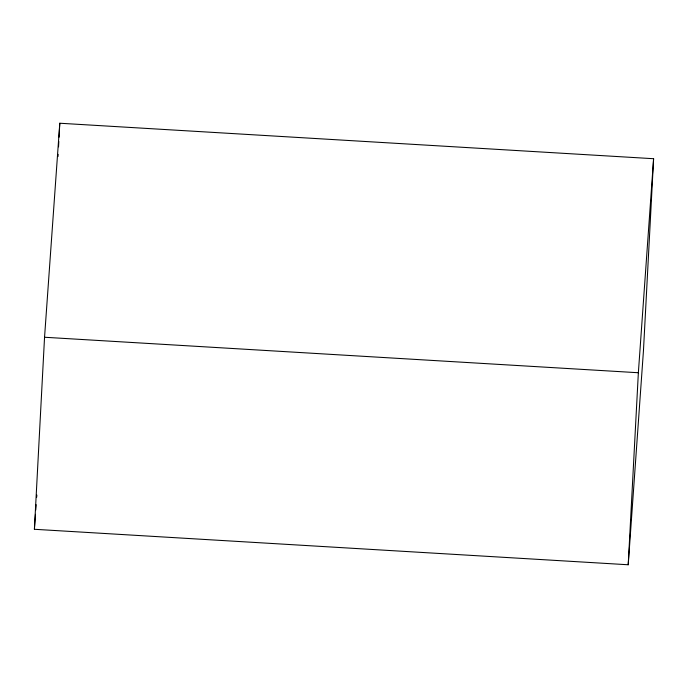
<?xml version="1.0" encoding="UTF-8"?>
<svg xmlns="http://www.w3.org/2000/svg" width="688" height="688" viewBox="0 0 688 688"><rect width="100%" height="100%" fill="white"/><g stroke="black" fill="none" stroke-linecap="round" stroke-linejoin="round"><path stroke-width="1.03" d="M34.4 529.287L44.548 337.258L59.787 123.238L653.6 158.713L643.452 350.742L628.213 564.762L34.4 529.287L35.466 514.306M58.033 156.494L58.145 154.344M58.54 146.836L58.824 141.47M59.056 137.179L59.787 123.238M628.213 564.762L638.361 372.741L653.6 158.713M35.776 510.023L36.154 504.674M36.688 497.183L36.842 495.042M44.548 337.258L638.361 372.741"/></g></svg>
